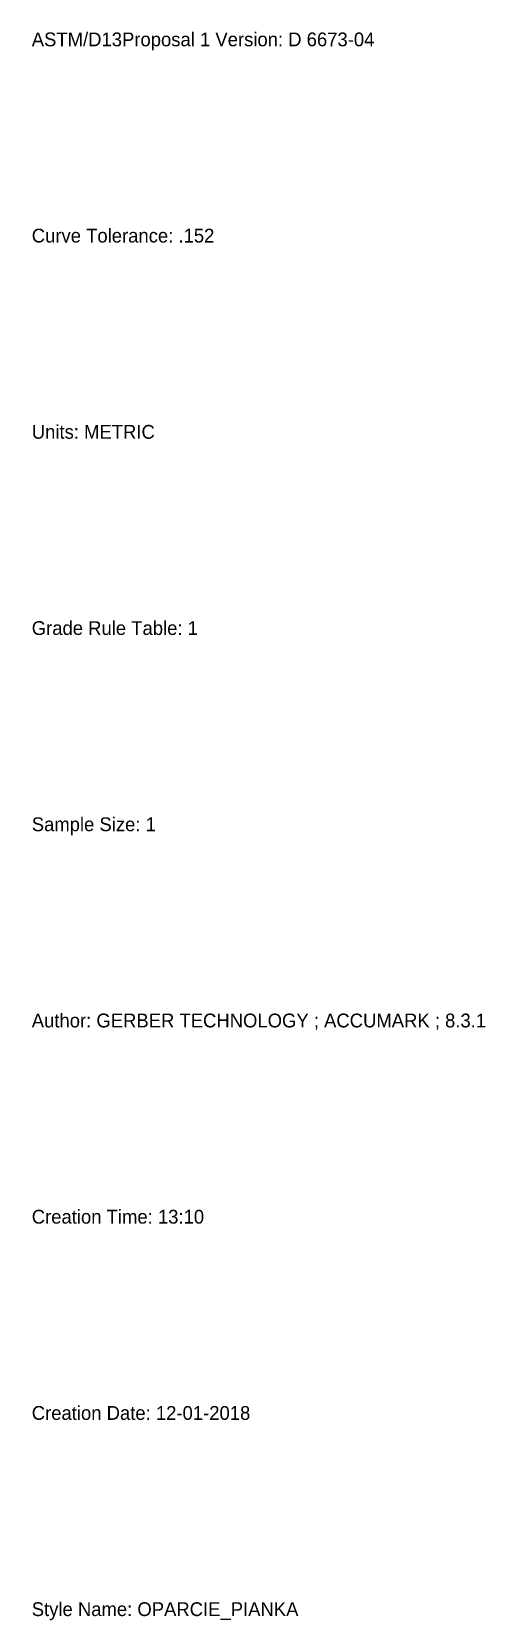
# Model space of a CAD drawing. Extents: x 0 to 1170, y 0 to 841.
# Drawn here: x 0 to 8.21, y -0.08 to 28.71 of the extents above; entities outside this region: 1.
import ezdxf

# ---------------------------------------------------------------- set-up
doc = ezdxf.new("R2010")
doc.units = 0
doc.layers.get('0').update_dxf_attribs({"linetype": 'CONTINUOUS'})
doc.layers.add('1', color=7, linetype='CONTINUOUS')

msp = doc.modelspace()

# ---------------------------------------------------------------- linework, layer by layer
at = {"color": 1, "linetype": 'BYBLOCK'}
msp.add_lwpolyline([(1037.53, 255.664, 0.091049), (1169.679, 245.802), (1133.03, 759.864, -0.251167), (966.061, 841.274), (899.35, 531.158, 0.489701), (929.867, 491.357), (1004.599, 479.776, -0.261303), (1029.526, 443.563, -0.038063)], format="xyb", close=True, dxfattribs=at)

# ---------------------------------------------------------------- texts
at = {"layer": '1'}
for s, p in [('ASTM/D13Proposal 1 Version: D 6673-04', (0, 28.448)), ('Curve Tolerance: .152', (0, 24.892)), ('Units: METRIC', (0, 21.336)), ('Grade Rule Table: 1', (0, 17.78)), ('Sample Size: 1', (0, 14.224)), ('Author: GERBER TECHNOLOGY ; ACCUMARK ; 8.3.1', (0, 10.668)), ('Creation Time: 13:10', (0, 7.112)), ('Creation Date: 12-01-2018', (0, 3.556)), ('Style Name: OPARCIE_PIANKA', (0, 0))]:
    msp.add_text(s, height=0.25, dxfattribs=at).set_placement(p)

doc.saveas('drawing.dxf')
